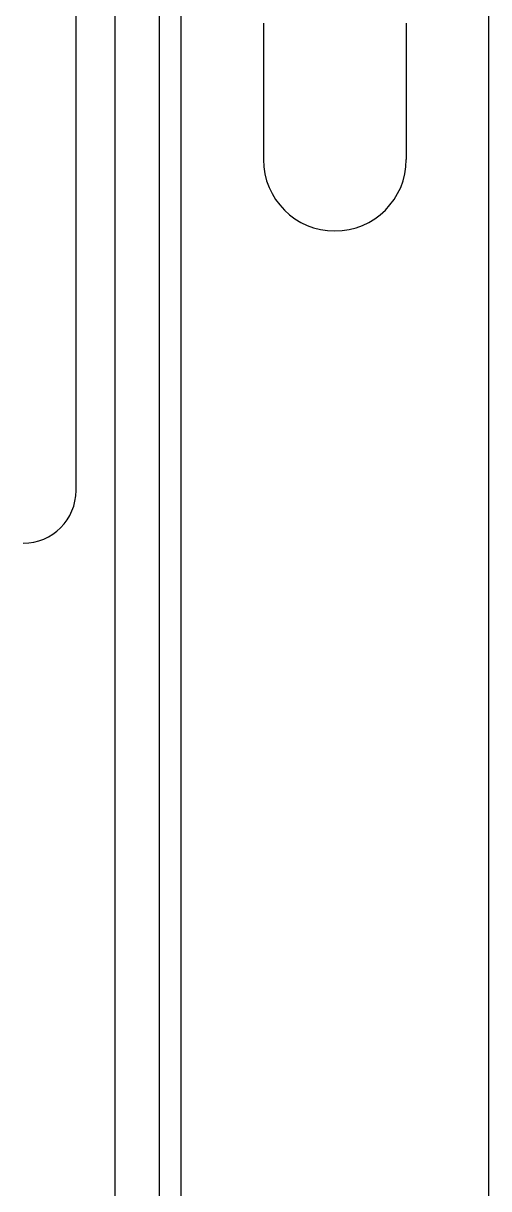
# Model space of a CAD drawing. Extents: x 75 to 2075, y 25 to 1460.
# Drawn here: x 836 to 866.2, y 1125.2 to 1201 of the extents above; entities that cross this region are included whole.
import ezdxf

# ---------------------------------------------------------------- set-up
doc = ezdxf.new("R2010")
doc.units = 0
doc.header["$LTSCALE"] = 5
doc.linetypes.add('SLD-KATı', pattern=[0])
doc.layers.get('0').update_dxf_attribs({"linetype": 'CONTINUOUS'})

msp = doc.modelspace()

# ---------------------------------------------------------------- linework, layer by layer
at = {"color": 7, "linetype": 'SLD-KATı'}
for p, q in [((844.781, 1263.534), (844.781, 595.164)), ((846.21, 595.164), (846.21, 1263.534)), ((841.924, 596.492), (841.924, 1262.206)), ((866.21, 602.307), (866.21, 1256.391)), ((839.386, 1170.596), (839.386, 1255.167)), ((851.567, 1200.963), (851.567, 1192.105)), ((860.853, 1200.963), (860.853, 1192.105))]:
    msp.add_line(p, q, dxfattribs=at)
for centre, radius, start, end in [((856.21, 1192.105), 4.643, 180, 360), ((835.957, 1170.596), 3.429, 270, 0)]:
    msp.add_arc(centre, radius, start, end, dxfattribs=at)

doc.saveas('drawing.dxf')
